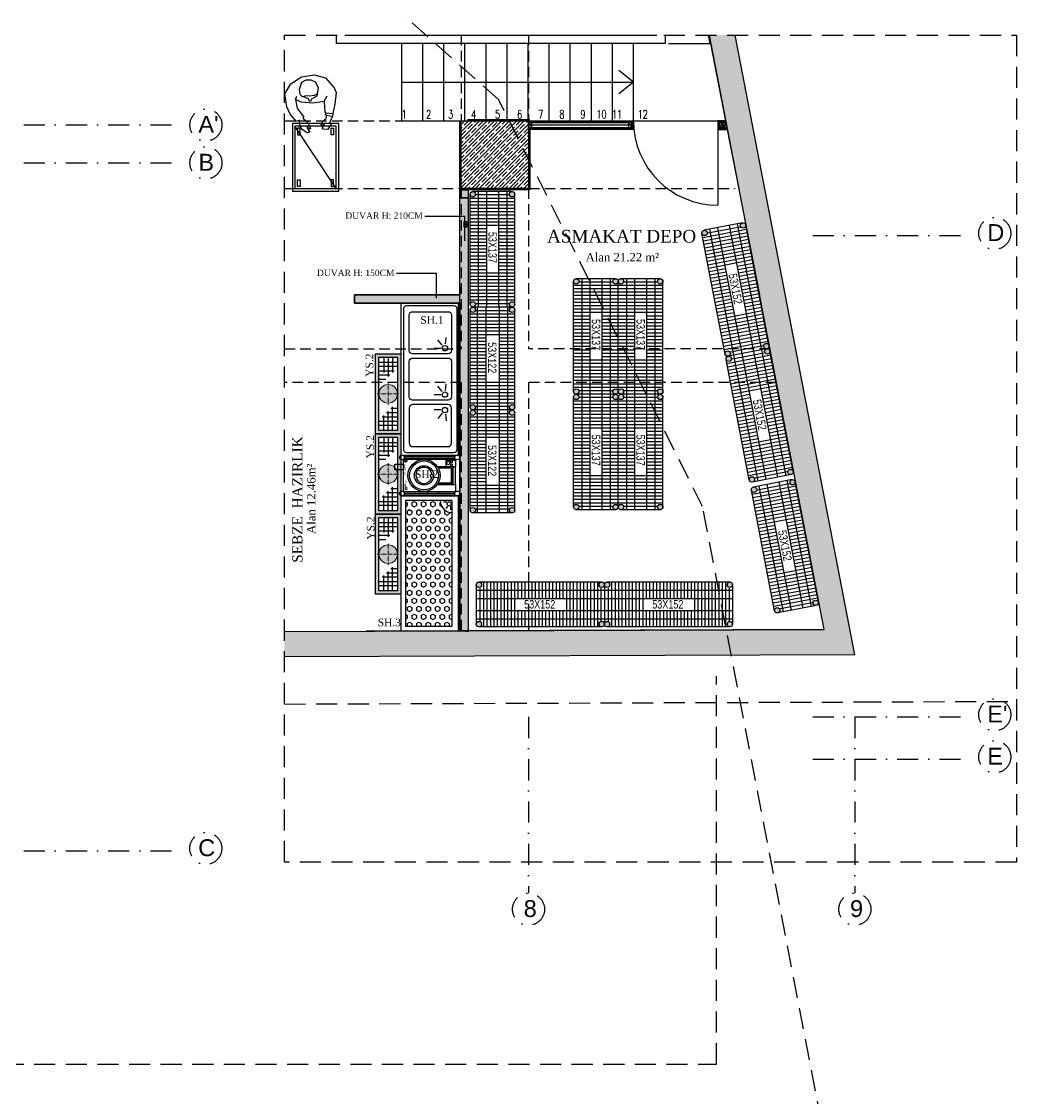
# Model space of a CAD drawing. Header units: millimetres. Extents: x -29311 to -3405, y 28913 to 42880.
# Drawn here: x -23177 to -21997, y 39933 to 41210 of the extents above; entities that cross this region are included whole.
import ezdxf
from ezdxf.enums import TextEntityAlignment as Align

# ---------------------------------------------------------------- set-up
doc = ezdxf.new("R2010")
doc.units = ezdxf.units.MM
for name, pattern in [('( Hidden )', [0.375, 0.25, -0.125]), ('DASHDOT', [1, 0.5, -0.25, 0, -0.25]), ('DASHDOT2', [0.5, 0.25, -0.125, 0, -0.125]), ('DASHDOTX2', [2, 1, -0.5, 0, -0.5]), ('DASHED2', [0.375, 0.25, -0.125]), ('HIDDEN', [0.375, 0.25, -0.125]), ('HIDDEN2', [0.1875, 0.125, -0.0625])]:
    doc.linetypes.add(name, pattern=pattern)
for name, color, linetype in [('A-AKS', 57, 'DASHDOT'), ('A-AKS.', 57, 'DASHDOT2'), ('A-BA', 1, 'Continuous'), ('A-BA-HIDDEN', 136, 'HIDDEN'), ('A-DUVAR-ALCIPAN', 9, 'Continuous'), ('A-DUVAR-ALCIPAN-CELIK', 144, 'Continuous'), ('A-HIDDEN', 8, 'HIDDEN2'), ('A-MERDIVEN', 125, 'Continuous'), ('A-SIVA-ALCIPAN', 247, 'Continuous'), ('A-SIVA-IC', 97, 'Continuous'), ('A-YALITIM-ISI', 251, 'BATTING'), ('A-YAZI', 136, 'Continuous'), ('Duvar-150 cm', 8, 'Continuous'), ('Duvar-200 cm', 7, 'Continuous'), ('Duvar-Soğuk Oda Yüksekliğine', 24, 'Continuous'), ('K_trace_down', 8, 'HIDDEN'), ('Kıtc-002 Çizgi', 7, 'Continuous'), ('Kıtc-016 Su Tes Yazı 001', 5, 'Continuous'), ('Kıtc-019 Su Tes İşaretler', 5, 'Continuous'), ('Kıtc-039 İnsan', 32, 'Continuous'), ('set altı dolap', 92, 'Continuous'), ('vaz_bina2', 161, 'Continuous')]:
    doc.layers.add(name, color=color, linetype=linetype)
for name, color, linetype, lineweight in [('continious2', 253, 'Continuous', 25), ('DVL-C', 7, 'DASHDOTX2', 20), ('s-depo', 140, 'Continuous', 25), ('tarama-betonarme', 252, 'Continuous', 13), ('TES_SU', 150, 'Continuous', 25), ('yerizg-a', 7, 'Continuous', 15), ('yerizg-b', 7, 'Continuous', 9)]:
    doc.layers.add(name, color=color, linetype=linetype, lineweight=lineweight)
doc.styles.add('INA_D07-01_01_00_H_CD_DWG_ARC_01_2003_001_R00$0$1.06.1-Fourth Floor Plan$0$Standard', font='isocp.shx')
doc.styles.get("Standard").update_dxf_attribs({"font": 'arial.ttf'})
doc.styles.add('style1', font='turkce.shx', dxfattribs={"height": 100})
doc.styles.add('text1', font='arial.ttf')
doc.styles.add('YAZ-50', font='times.ttf', dxfattribs={"width": 0.9})
doc.linetypes.add('BATTING', pattern='A,0.00254,-2.54,[134,ltypeshp.shx,S=2.54,R=0,X=-2.54,Y=0],-5.08,[134,ltypeshp.shx,S=2.54,R=180,X=2.54,Y=0],-2.54', length=10.16254)

# ---------------------------------------------------------------- blocks, each defined once
blk = doc.blocks.new('AKS')
at = {"layer": 'A-AKS.', "ltscale": 100}
for p, q in [((5206.6, 1916.2), (5403.8, 1916.2)), ((5206.6, 1871.2), (5403.8, 1871.2)), ((5206.6, 1055.8), (5403.8, 1055.8))]:
    blk.add_line(p, q, dxfattribs=at)
for centre in [(5422.8, 1916.2), (5422.8, 1871.2), (5422.6, 1058.5)]:
    blk.add_circle(centre, 19, dxfattribs=at)
at = {"layer": 'A-AKS.', "ltscale": 100, "char_height": 20, "width": 18.894, "attachment_point": 1, "style": 'text1'}
for s, insert in [("A'", (5413.8, 1927)), ('B', (5413.8, 1882)), ('C', (5413.6, 1069.3))]:
    blk.add_mtext(s, dxfattribs=dict(at, insert=insert))
blk = doc.blocks.new('40 60')
at = {"layer": 'A-DUVAR-ALCIPAN-CELIK'}
for points in [[(82132.2, 6001.7), (82132.2, 6007.7), (82128.2, 6007.7), (82128.2, 6001.7)], [(82132, 6001.8), (82132, 6007.5), (82128.3, 6007.5), (82128.3, 6001.8)]]:
    blk.add_lwpolyline(points, close=True, dxfattribs=at)
blk.add_lwpolyline([(82128.3, 6007.5), (82132, 6001.8)], dxfattribs=at)
blk = doc.blocks.new('A$C5D77726F')
at = {"layer": 'Kıtc-002 Çizgi'}
for p, q in [((5, 40), (3.5, 40)), ((14.3, 27.9), (14.3, 5)), ((15.3, 27.3), (15.3, 8)), ((35.9, 27.3), (35.9, 9)), ((36.9, 27.9), (36.9, 5)), ((46, 40), (47.5, 40)), ((5, 26), (3.5, 26)), ((16.3, 26.7), (16.3, 9)), ((34.9, 26.7), (34.9, 10)), ((36.9, 16.9), (44.5, 16.9)), ((44.5, 16.9), (44.5, 5)), ((46, 26), (47.5, 26)), ((14.3, 8), (36.9, 8)), ((14.3, 5), (36.9, 5)), ((15.3, 9), (35.9, 9)), ((16.3, 10), (34.9, 10))]:
    blk.add_line(p, q, dxfattribs=at)
blk.add_lwpolyline([(32.7, 81), (39.8, 81), (39.8, 70), (32.7, 70)], close=True, dxfattribs=at)
for points in [[(1.5, 69.4), (1.5, 5.6)], [(3.5, 69), (3.5, 6)], [(5, 5), (5, 70), (46, 70), (46, 5), (36.9, 5)], [(47.5, 69), (47.5, 6)], [(49.5, 69.4), (49.5, 5.6)], [(14.3, 5), (5, 5)]]:
    blk.add_lwpolyline(points, dxfattribs=at)
for centre, radius in [((3, 72), 3), ((48, 72), 3), ((25.6, 44.4), 20), ((25.6, 44.4), 18), ((25.6, 44.4), 12), ((25.3, 34.5), 1.9), ((41.1, 14), 2.29), ((3, 3), 3), ((38.8, 10.1), 1.26), ((42.6, 10.1), 1.26), ((48, 3), 3)]:
    blk.add_circle(centre, radius, dxfattribs=at)
blk.add_arc((25.6, 44.4), 10, 279.302, 257.4764, dxfattribs=at)
blk = doc.blocks.new('v-sg')
at = {"layer": 'TES_SU', "linetype": 'Continuous', "const_width": 1.2}
blk.add_lwpolyline([(-5, 0, 1), (5, 0, 1)], format="xyb", close=True, dxfattribs=at)
blk = doc.blocks.new('A$C601B7985')
at = {"layer": 'Kıtc-002 Çizgi', "color": 1}
for p, q in [((43.5, 67.8, 10.3), (42.5, 67.1, 10.3)), ((42.5, 67.1, 10.3), (43.4, 67.7, 10.3)), ((43.4, 67.7, 10.3), (43.5, 67.1, 10.3)), ((44.6, 67.8, 10.3), (43.5, 67.2, 10.3)), ((43.5, 67.2, 10.3), (43.5, 67.8, 10.3)), ((43.5, 67.1, 10.3), (44.7, 67.7, 10.3)), ((44.9, 67.9, 10.3), (44.6, 67.9, 10.3)), ((44.6, 67.9, 10.3), (44.6, 67.8, 10.3)), ((44.6, 67.8, 10.3), (44.7, 67.6, 10.3)), ((44.7, 67.7, 10.3), (44.6, 67.8, 10.3)), ((44.9, 67.9, 10.3), (44.7, 67.6, 10.3))]:
    blk.add_line(p, q, dxfattribs=at)
blk.add_circle((43.6, 67.5, 10.3), 1.58, dxfattribs=at)
at = {"layer": 'Kıtc-019 Su Tes İşaretler', "linetype": 'Continuous', "xscale": 0.2549349402009376, "yscale": 0.2549349402009376, "zscale": 0.2549349402009376}
blk.add_blockref('v-sg', (17.2, 66.9), dxfattribs=at)
at = {"layer": 'set altı dolap'}
blk.add_blockref('A$C5D77726F', (0, 0), dxfattribs=at)
at = {"layer": 'Kıtc-002 Çizgi', "color": 1}
blk.add_text('0,75 KW 380V', height=1.5, dxfattribs=at).set_placement((25.8, 66.9))
at = {"layer": 'Kıtc-016 Su Tes Yazı 001', "lineweight": 5, "char_height": 1, "attachment_point": 1}
for s, insert in [('{\\L\\C5;SOĞUK SU}', (7.1, 69.1)), ('{\\L\\C5;GİDER}', (7.1, 66.9))]:
    blk.add_mtext_dynamic_manual_height_columns(s, width=14.942, gutter_width=50, heights=[0], dxfattribs=dict(at, insert=insert))
blk = doc.blocks.new('53x137 tel')
at = {"lineweight": -2}
h = blk.add_hatch(color=256, dxfattribs=at)
h.paths.add_polyline_path([(-3.2, 46.6, 1), (3.2, 46.6, 1)])
h.paths.add_polyline_path([(-3.2, 0, 1), (3.2, 0, 1)])
h = blk.add_hatch(color=256, dxfattribs=at)
h.paths.add_polyline_path([(133.8, 46.6, 1), (127.4, 46.6, 1)])
h.paths.add_polyline_path([(127.4, 0, 1), (133.8, 0, 1)])
for p, q in [((-3.2, 46.6), (-3.2, 0)), ((130.6, 49.8), (0, 49.8)), ((133.8, 46.6), (133.8, 0)), ((130.6, -3.2), (0, -3.2))]:
    blk.add_line(p, q)
for centre in [(0, 46.6), (130.6, 46.6), (0, 0), (130.6, 0)]:
    blk.add_circle(centre, 3.2)
at = {"layer": 'continious2'}
for p, q in [((-3.2, 40.2), (133.8, 40.2)), ((0.8, 42.7), (0.8, 3.9)), ((4.9, 49.8), (4.9, -3.2)), ((8.9, 49.8), (8.9, -3.2)), ((12.9, 49.8), (12.9, -3.2)), ((16.9, 49.8), (16.9, -3.2)), ((21, 49.8), (21, -3.2)), ((25, 49.8), (25, -3.2)), ((29, 49.8), (29, -3.2)), ((33.1, 49.8), (33.1, -3.2)), ((37.1, 49.8), (37.1, -3.2)), ((41.1, 49.8), (41.1, 30.4)), ((45.2, 49.8), (45.2, 30.4)), ((49.2, 49.8), (49.2, 30.4)), ((53.2, 49.8), (53.2, 30.4)), ((57.2, 49.8), (57.2, 30.4)), ((61.3, 49.8), (61.3, 30.4)), ((65.3, 49.8), (65.3, 30.4)), ((69.3, 49.8), (69.3, 30.4)), ((73.4, 49.8), (73.4, 30.4)), ((77.4, 49.8), (77.4, 30.4)), ((81.4, 49.8), (81.4, 30.4)), ((85.5, 49.8), (85.5, 30.4)), ((89.5, 49.8), (89.5, 30.4)), ((93.5, 49.8), (93.5, -3.2)), ((97.5, 49.8), (97.5, -3.2)), ((101.6, 49.8), (101.6, -3.2)), ((105.6, 49.8), (105.6, -3.2)), ((109.6, 49.8), (109.6, -3.2)), ((113.7, 49.8), (113.7, -3.2)), ((117.7, 49.8), (117.7, -3.2)), ((121.7, 49.8), (121.7, -3.2)), ((125.8, 49.8), (125.8, -3.2)), ((129.8, 42.7), (129.8, 3.9)), ((-3.2, 30.4), (133.8, 30.4)), ((-3.2, 16.2), (133.8, 16.2)), ((41.1, 16.2), (41.1, -3.2)), ((45.2, 16.2), (45.2, -3.2)), ((49.2, 16.2), (49.2, -3.2)), ((53.2, 16.2), (53.2, -3.2)), ((57.2, 16.2), (57.2, -3.2)), ((61.3, 16.2), (61.3, -3.2)), ((65.3, 16.2), (65.3, -3.2)), ((69.3, 16.2), (69.3, -3.2)), ((73.4, 16.2), (73.4, -3.2)), ((77.4, 16.2), (77.4, -3.2)), ((81.4, 16.2), (81.4, -3.2)), ((85.5, 16.2), (85.5, -3.2)), ((89.5, 16.2), (89.5, -3.2)), ((-3.2, 6.4), (133.8, 6.4))]:
    blk.add_line(p, q, dxfattribs=at)
at = {"style": 'style1', "width": 0.8}
blk.add_text('53X137', height=10, dxfattribs=at).set_placement((44.7, 18.4))
blk = doc.blocks.new('53x152 tel')
at = {"lineweight": -2}
h = blk.add_hatch(color=256, dxfattribs=at)
h.paths.add_polyline_path([(3.2, 46.6, 1), (-3.2, 46.6, 1)])
h.paths.add_polyline_path([(-3.2, 0, 1), (3.2, 0, 1)])
h = blk.add_hatch(color=256, dxfattribs=at)
h.paths.add_polyline_path([(142.4, 46.6, 1), (148.8, 46.6, 1)])
h.paths.add_polyline_path([(142.4, 0, 1), (148.8, 0, 1)])
for p, q in [((-3.2, 46.6), (-3.2, 0)), ((145.6, 49.8), (0, 49.8)), ((148.8, 46.6), (148.8, 0)), ((145.6, -3.2), (0, -3.2))]:
    blk.add_line(p, q)
for centre in [(0, 46.6), (145.6, 46.6), (0, 0), (145.6, 0)]:
    blk.add_circle(centre, 3.2)
at = {"layer": 'continious2'}
for p, q in [((-3.2, 40.2), (148.8, 40.2)), ((1.2, 42.7), (1.2, 3.9)), ((5.3, 49.8), (5.3, -3.2)), ((9.4, 49.8), (9.4, -3.2)), ((13.5, 49.8), (13.5, -3.2)), ((17.6, 49.8), (17.6, -3.2)), ((21.7, 49.8), (21.7, -3.2)), ((25.8, 49.8), (25.8, -3.2)), ((29.9, 49.8), (29.9, -3.2)), ((34, 49.8), (34, -3.2)), ((38.1, 49.8), (38.1, -3.2)), ((42.2, 49.8), (42.2, -3.2)), ((46.3, 49.8), (46.3, 30.4)), ((50.4, 49.8), (50.4, 30.4)), ((54.5, 49.8), (54.5, 30.4)), ((58.6, 49.8), (58.6, 30.4)), ((62.7, 49.8), (62.7, 30.4)), ((66.8, 49.8), (66.8, 30.4)), ((70.9, 49.8), (70.9, 30.4)), ((75, 49.8), (75, 30.4)), ((79.1, 49.8), (79.1, 30.4)), ((83.2, 49.8), (83.2, 30.4)), ((87.3, 49.8), (87.3, 30.4)), ((91.4, 49.8), (91.4, 30.4)), ((95.5, 49.8), (95.5, 30.4)), ((99.6, 49.8), (99.6, 30.4)), ((103.7, 49.8), (103.7, -3.2)), ((107.8, 49.8), (107.8, -3.2)), ((111.9, 49.8), (111.9, -3.2)), ((116, 49.8), (116, -3.2)), ((120.1, 49.8), (120.1, -3.2)), ((124.2, 49.8), (124.2, -3.2)), ((128.3, 49.8), (128.3, -3.2)), ((132.4, 49.8), (132.4, -3.2)), ((136.5, 49.8), (136.5, -3.2)), ((140.6, 49.8), (140.6, -3.2)), ((144.7, 42.7), (144.7, 3.9)), ((-3.2, 30.4), (148.8, 30.4)), ((-3.2, 16.2), (148.8, 16.2)), ((46.3, 16.2), (46.3, -3.2)), ((50.4, 16.2), (50.4, -3.2)), ((54.5, 16.2), (54.5, -3.2)), ((58.6, 16.2), (58.6, -3.2)), ((62.7, 16.2), (62.7, -3.2)), ((66.8, 16.2), (66.8, -3.2)), ((70.9, 16.2), (70.9, -3.2)), ((75, 16.2), (75, -3.2)), ((79.1, 16.2), (79.1, -3.2)), ((83.2, 16.2), (83.2, -3.2)), ((87.3, 16.2), (87.3, -3.2)), ((91.4, 16.2), (91.4, -3.2)), ((95.5, 16.2), (95.5, -3.2)), ((99.6, 16.2), (99.6, -3.2)), ((-3.2, 6.4), (148.8, 6.4))]:
    blk.add_line(p, q, dxfattribs=at)
at = {"style": 'style1', "width": 0.8}
blk.add_text('53X152', height=10, dxfattribs=at).set_placement((53.6, 18.5))
blk = doc.blocks.new('53x122 tel')
at = {"lineweight": -2}
h = blk.add_hatch(color=256, dxfattribs=at)
h.paths.add_polyline_path([(-3.2, 46.6, 1), (3.2, 46.6, 1)])
h.paths.add_polyline_path([(3.2, 0, 1), (-3.2, 0, 1)])
h = blk.add_hatch(color=256, dxfattribs=at)
h.paths.add_polyline_path([(112.4, 46.6, 1), (118.8, 46.6, 1)])
h.paths.add_polyline_path([(112.4, 0, 1), (118.8, 0, 1)])
for p, q in [((-3.2, 46.6), (-3.2, 0)), ((115.6, 49.8), (0, 49.8)), ((118.8, 46.6), (118.8, 0)), ((115.6, -3.2), (0, -3.2))]:
    blk.add_line(p, q)
for centre in [(0, 46.6), (115.6, 46.6), (0, 0), (115.6, 0)]:
    blk.add_circle(centre, 3.2)
at = {"layer": 'continious2'}
for p, q in [((-3.2, 41.3), (118.8, 41.3)), ((1.2, 42.7), (1.2, 3.9)), ((5.3, 49.8), (5.3, -3.2)), ((9.3, 49.8), (9.3, -3.2)), ((13.4, 49.8), (13.4, -3.2)), ((17.4, 49.8), (17.4, -3.2)), ((21.5, 49.8), (21.5, -3.2)), ((25.5, 49.8), (25.5, -3.2)), ((29.6, 49.8), (29.6, -3.2)), ((33.6, 49.8), (33.6, 31.3)), ((37.7, 49.8), (37.7, 31.3)), ((41.7, 49.8), (41.7, 31.3)), ((45.8, 49.8), (45.8, 31.3)), ((49.8, 49.8), (49.8, 31.3)), ((53.9, 49.8), (53.9, 31.3)), ((57.9, 49.8), (57.9, 31.3)), ((62, 49.8), (62, 31.3)), ((66, 49.8), (66, 31.3)), ((70.1, 49.8), (70.1, 31.3)), ((74.1, 49.8), (74.1, 31.3)), ((78.2, 49.8), (78.2, 31.3)), ((82.2, 49.8), (82.2, 31.3)), ((86.3, 49.8), (86.3, -3.2)), ((90.3, 49.8), (90.3, -3.2)), ((94.4, 49.8), (94.4, -3.2)), ((98.4, 49.8), (98.4, -3.2)), ((102.5, 49.8), (102.5, -3.2)), ((106.5, 49.8), (106.5, -3.2)), ((110.6, 49.8), (110.6, -3.2)), ((114.6, 42.7), (114.6, 3.9)), ((-3.2, 31.3), (118.8, 31.3)), ((-3.2, 15.3), (118.8, 15.3)), ((33.6, 15.3), (33.6, -3.2)), ((37.7, 15.3), (37.7, -3.2)), ((41.7, 15.3), (41.7, -3.2)), ((45.8, 15.3), (45.8, -3.2)), ((49.8, 15.3), (49.8, -3.2)), ((53.9, 15.3), (53.9, -3.2)), ((57.9, 15.3), (57.9, -3.2)), ((62, 15.3), (62, -3.2)), ((66, 15.3), (66, -3.2)), ((70.1, 15.3), (70.1, -3.2)), ((74.1, 15.3), (74.1, -3.2)), ((78.2, 15.3), (78.2, -3.2)), ((82.2, 15.3), (82.2, -3.2)), ((-3.2, 5.3), (118.8, 5.3))]:
    blk.add_line(p, q, dxfattribs=at)
at = {"style": 'style1', "width": 0.8}
blk.add_text('53X122', height=10, dxfattribs=at).set_placement((38.4, 18))
blk = doc.blocks.new('Y-SIFON')
at = {"layer": 'yerizg-a', "color": 0, "linetype": 'Continuous'}
blk.add_circle((0, 0), 11, dxfattribs=at)
at = {"layer": 'yerizg-b', "color": 0, "linetype": 'DASHED2'}
for points in [[(0, 13), (0, -13)], [(-13, 0), (13, 0)]]:
    blk.add_lwpolyline(points, dxfattribs=at)
blk = doc.blocks.new('YS-95')
at = {"layer": 'TES_SU'}
h = blk.add_hatch(color=256, dxfattribs=at)
h.dxf.hatch_style = 1
h.paths.add_polyline_path([(93083.3, 14166.9), (93083.3, 14136.9), (93178.3, 14136.9), (93178.3, 14166.9)])
h.paths.add_polyline_path([(93087.3, 14162.9), (93174.3, 14162.9), (93174.3, 14140.9), (93087.3, 14140.9)], flags=16)
h.paths.add_polyline_path([(93103.3, 14156.9), (93103.3, 14151.9), (93108.3, 14151.9), (93108.3, 14146.9), (93093.3, 14146.9), (93093.3, 14156.9)], flags=0)
h.paths.add_polyline_path([(93119.8, 14151.9, -1), (93141.8, 14151.9, -1)], flags=16)
h.paths.add_polyline_path([(93158.3, 14156.9), (93168.3, 14156.9), (93168.3, 14146.9), (93158.3, 14146.9)], flags=0)
at = {"layer": 'TES_SU', "color": 0}
for p, q in [((93093.3, 14140.9), (93093.3, 14162.9)), ((93098.3, 14162.9), (93098.3, 14140.9)), ((93148.3, 14162.9), (93148.3, 14154.9)), ((93153.3, 14162.9), (93153.3, 14149.9)), ((93158.3, 14162.9), (93158.3, 14144.9)), ((93163.3, 14140.9), (93163.3, 14162.9)), ((93168.3, 14162.9), (93168.3, 14140.9)), ((93087.3, 14156.9), (93105.3, 14156.9)), ((93087.3, 14151.9), (93110.3, 14151.9)), ((93103.3, 14140.9), (93103.3, 14158.9)), ((93108.3, 14140.9), (93108.3, 14153.9)), ((93113.3, 14140.9), (93113.3, 14148.9)), ((93174.3, 14151.9), (93151.3, 14151.9)), ((93174.3, 14156.9), (93156.3, 14156.9)), ((93087.3, 14146.9), (93115.3, 14146.9)), ((93174.3, 14146.9), (93156.3, 14146.9))]:
    blk.add_line(p, q, dxfattribs=at)
for points in [[(93083.3, 14166.9), (93178.3, 14166.9), (93178.3, 14136.9), (93083.3, 14136.9)], [(93087.3, 14162.9), (93174.3, 14162.9), (93174.3, 14140.9), (93087.3, 14140.9)]]:
    blk.add_lwpolyline(points, close=True, dxfattribs=at)
at = {"layer": 'TES_SU', "color": 0, "linetype": 'Continuous'}
blk.add_blockref('Y-SIFON', (93130.8, 14151.9), dxfattribs=at)
blk = doc.blocks.new('A$C580B273A')
at = {"layer": 'Kıtc-039 İnsan', "linetype": 'ByBlock'}
blk.add_line((3, 3), (77, 52), dxfattribs=at)
at = {"layer": 'Kıtc-039 İnsan', "linetype": 'ByBlock', "elevation": 0}
blk.add_lwpolyline([(106.3, 16.9), (104.1, 30.7), (105.4, 44.1), (108.5, 51.1), (98.2, 49.4), (87.7, 41.2), (86.3, 42.4), (81.5, 37), (74, 33.3), (73.4, 34.8), (77, 37.7), (74.2, 37), (69.7, 34.3), (69.1, 37.5), (72.9, 43.4), (77.4, 46.2), (84.1, 46.7), (82.4, 49.9), (91.1, 57.5), (99.9, 61.7), (115.3, 63.9), (127.3, 56.7), (135.5, 44), (137.8, 29.1), (134.3, 15.8), (122.5, 5.4), (116.7, 3.1), (102.8, 4.5), (92, 6.9), (88.5, 7.4), (82.3, 10.6), (78.7, 9.5), (73.1, 12.9), (73.3, 18.6), (74.8, 19.7), (78.2, 16.9), (80.6, 17.4), (77.8, 19.7), (78.4, 21), (82.9, 18.9), (86, 14.7), (89.8, 14.2), (89.9, 15.6), (93.1, 15.3), (93.2, 16)], close=True, dxfattribs=at)
at = {"layer": 'Kıtc-039 İnsan', "linetype": 'ByBlock'}
for points in [[(0, 0), (80, 0), (80, 55), (0, 55)], [(3, 3), (77, 3), (77, 52), (3, 52)], [(5.5, 48.9), (13.2, 48.9), (13.2, 45.9), (5.5, 45.9)], [(74.5, 48.9), (66.8, 48.9), (66.8, 45.9), (74.5, 45.9)], [(5.5, 6.1), (13.2, 6.1), (13.2, 9.1), (5.5, 9.1)], [(74.5, 6.1), (66.8, 6.1), (66.8, 9.1), (74.5, 9.1)]]:
    blk.add_lwpolyline(points, close=True, dxfattribs=at)
at = {"layer": 'Kıtc-039 İnsan', "linetype": 'ByBlock', "elevation": 0}
for points in [[(114.8, 25.8), (113.1, 29), (112.3, 34.3), (112.8, 38.6), (111.6, 43), (114.6, 45.8), (120.8, 46.6), (129, 43.6), (131.7, 38.6), (131.8, 32.9), (129.5, 28), (122.9, 24.4), (112.3, 25.8), (109.3, 31.9), (106.3, 33.3), (106.5, 34.5), (109.4, 35.7), (111.5, 41.8)], [(108.5, 51.1), (112.5, 49.8)], [(89.8, 14.2), (88.3, 7.1)], [(92.9, 15.5), (92, 7.1)], [(106.5, 17.2), (112.9, 13.6)]]:
    blk.add_lwpolyline(points, dxfattribs=at)
blk = doc.blocks.new('SebzeST.160-70')
h = blk.add_hatch()
h.set_pattern_fill('HEX', color=251, style=0)
h.set_pattern_definition([(0, (-11940.3066, -10511.318), (0, 5.49926), [3.175, -6.35]), (120, (-11940.3066, -10511.318), (-4.7624989, -2.74963), [3.175, -6.35]), (60, (-11937.1316, -10511.318), (-4.7624989, 2.74963), [3.175, -6.35])])
h.paths.add_polyline_path([(-154.5, -64.5), (-5.5, -64.5), (-5.5, -9), (-140.3, -9, -0.414214), (-154.5, -23.2)])
at = {"color": 251}
for p, q in [((-147.4, -10.9), (-143.6, -10.9)), ((-152.5, -15.6), (-152.5, -19.4)), ((-148, -14.6), (-145.2, -16.8))]:
    blk.add_line(p, q, dxfattribs=at)
for points in [[(0, 0), (-160, 0), (-160, -70), (0, -70)], [(0, 0), (-160, 0), (-160, -2), (0, -2)], [(-5.5, -9), (-154.5, -9), (-154.5, -64.5), (-5.5, -64.5)]]:
    blk.add_lwpolyline(points, close=True)
blk.add_circle((-150.7, -12.7), 2.4, dxfattribs=at)
blk.add_arc((-154.5, -9), 14.2, 270, 0, dxfattribs=at)
blk = doc.blocks.new('Evye3.180-70')
at = {"color": 251}
for p, q in [((-131.7, -17.2), (-139.5, -16.1)), ((-130.4, -21), (-136.5, -26.1)), ((-126.5, -22.7), (-126.5, -30.6)), ((-76.7, -17.2), (-84.5, -16.1)), ((-75.4, -21), (-81.5, -26.1)), ((-71.5, -22.7), (-71.5, -30.6)), ((-53.5, -22.7), (-53.5, -30.6)), ((-49.6, -21), (-43.5, -26.1)), ((-48.3, -17.2), (-40.5, -16.1))]:
    blk.add_line(p, q, dxfattribs=at)
for points in [[(-180, -70), (0, -70), (0, 0), (-180, 0)], [(-180, -2), (0, -2), (0, 0), (-180, 0)]]:
    blk.add_lwpolyline(points, close=True)
blk.add_lwpolyline([(-173, -67), (-7, -67, 0.414214), (-3, -63), (-3, -7, 0.414214), (-7, -3), (-173, -3, 0.414214), (-177, -7), (-177, -63, 0.414214)], format="xyb", close=True)
for points in [[(-124, -60), (-166, -60, -0.414214), (-170, -56), (-170, -14, -0.414214), (-166, -10), (-124, -10, -0.414214), (-120, -14), (-120, -56, -0.414214)], [(-69, -60), (-111, -60, -0.414214), (-115, -56), (-115, -14, -0.414214), (-111, -10), (-69, -10, -0.414214), (-65, -14), (-65, -56, -0.414214)], [(-56, -60), (-14, -60, 0.414214), (-10, -56), (-10, -14, 0.414214), (-14, -10), (-56, -10, 0.414214), (-60, -14), (-60, -56, 0.414214)]]:
    blk.add_lwpolyline(points, format="xyb", close=True, dxfattribs=at)
for centre in [(-126.7, -17.7), (-71.7, -17.7), (-53.3, -17.7)]:
    blk.add_circle(centre, 3.19, dxfattribs=at)
blk = doc.blocks.new('MUTFAK K')
at = {"layer": 'Duvar-150 cm'}
h = blk.add_hatch(color=256, dxfattribs=at)
h.dxf.hatch_style = 1
h.paths.add_polyline_path([(-13331.33, 40885.93), (-13456.33, 40885.93), (-13456.33, 40875.93), (-13331.33, 40875.93)])
at = {"layer": 'Duvar-200 cm'}
h = blk.add_hatch(color=256, dxfattribs=at)
h.dxf.hatch_style = 1
h.paths.add_polyline_path([(-13321.33, 41010.58), (-13331.33, 41010.58), (-13331.33, 41000.93), (-13321.33, 41000.93)])
h.paths.add_polyline_path([(-13321.33, 41000.93), (-13331.33, 41000.93), (-13331.33, 40487.45), (-13321.33, 40486.45)])
at = {"layer": 'tarama-betonarme'}
h = blk.add_hatch(dxfattribs=at)
h.set_pattern_fill('ANSI35', color=256, scale=25, style=0)
h.set_pattern_definition([(45, (-64940.6515, 55821.3245), (-4.4194174, 4.4194174), []), (45, (-64936.232, 55821.3245), (-4.4194174, 4.4194174), [7.8125, -1.5625, 0, -1.5625])])
h.paths.add_polyline_path([(-13004.71, 41193.82), (-13539.34, 41193.82), (-13539.34, 40456.67), (-12862.78, 40459.08)])
h.paths.add_polyline_path([(-13035.27, 41193.82), (-13539.34, 41193.82), (-13539.34, 40486.67), (-12899.11, 40488.95)])
for p, q in [((-13450.47, 40875.93), (-13443.47, 40875.93)), ((-13329.83, 40875.93), (-13329.33, 40875.93)), ((-12899.11, 40488.95), (-13442.47, 40486.99))]:
    blk.add_line(p, q)
at = {"layer": 'A-AKS.', "ltscale": 100}
for p, q in [((-12912.78, 40956.2), (-12715.59, 40956.2)), ((-13249.83, 40385.38), (-13249.83, 40176.44)), ((-12912.78, 40385.38), (-12715.59, 40385.38)), ((-12862.78, 40385.38), (-12862.78, 40176.44)), ((-12912.78, 40335.38), (-12715.59, 40335.38))]:
    blk.add_line(p, q, dxfattribs=at)
for centre in [(-12696.78, 40958.87), (-12696.78, 40388.05), (-12696.78, 40338.05), (-13249.83, 40157.44), (-12862.78, 40157.44)]:
    blk.add_circle(centre, 19, dxfattribs=at)
at = {"layer": 'A-BA'}
for p, q in [((-12899.11, 40488.95), (-13035.27, 41193.82)), ((-12862.78, 40459.08), (-13004.71, 41193.82)), ((-12862.78, 40459.08), (-13539.34, 40456.67))]:
    blk.add_line(p, q, dxfattribs=at)
blk.add_lwpolyline([(-13329.83, 41092.08), (-13249.83, 41092.08), (-13249.83, 41012.08), (-13329.83, 41012.08)], close=True, dxfattribs=at)
blk.add_lwpolyline([(-13539.34, 40486.67), (-12899.11, 40488.95)], dxfattribs=at)
at = {"layer": 'A-BA-HIDDEN', "ltscale": 50}
for points in [[(-13329.83, 41193.82), (-13329.83, 41092.08)], [(-13249.83, 41193.82), (-13249.83, 41092.08)], [(-13539.34, 41092.08), (-13329.33, 41092.08)], [(-13249.83, 41092.08), (-13020.21, 41092.08)], [(-13539.34, 41012.08), (-13329.33, 41012.08)], [(-13329.83, 41012.08), (-13329.83, 40821.94)], [(-13249.83, 41012.08), (-13249.83, 40821.94)], [(-13249.33, 41012.08), (-13004.76, 41012.08)], [(-13539.34, 40821.94), (-13329.83, 40821.94)], [(-12963.43, 40821.94), (-13249.83, 40821.94)], [(-13329.83, 40781.94), (-13539.34, 40781.94)], [(-13329.83, 40781.94), (-13329.83, 40487.41)], [(-13249.83, 40781.94), (-13249.83, 40487.41)], [(-12955.71, 40781.94), (-13249.83, 40781.94)]]:
    blk.add_lwpolyline(points, dxfattribs=at)
at = {"layer": 'A-DUVAR-ALCIPAN'}
for points in [[(-13125.3, 41092.25), (-13125.3, 41082.08), (-13249.83, 41082.08)], [(-13025.3, 41092.25), (-13025.3, 41082.08), (-13013.68, 41082.08)], [(-13025.3, 41092.08), (-13025.3, 40992.08)], [(-13015.61, 41092.08), (-13025.3, 41092.08), (-13025.3, 41082.08), (-13013.68, 41082.08)], [(-13015.47, 41091.33), (-13024.55, 41091.33), (-13024.55, 41082.83), (-13013.83, 41082.83)], [(-13015.23, 41090.08), (-13023.3, 41090.08), (-13023.3, 41084.08), (-13014.07, 41084.08)], [(-13020.21, 41092.08), (-13016.05, 41092.08)], [(-13020.21, 41082.08), (-13014.1, 41082.08)]]:
    blk.add_lwpolyline(points, dxfattribs=at)
for points in [[(-13125.3, 41082.08), (-13249.83, 41082.08), (-13249.83, 41092.08), (-13125.3, 41092.08)], [(-13126.05, 41082.83), (-13249.83, 41082.83), (-13249.83, 41091.33), (-13126.05, 41091.33)], [(-13127.3, 41084.08), (-13249.83, 41084.08), (-13249.83, 41090.08), (-13127.3, 41090.08)]]:
    blk.add_lwpolyline(points, close=True, dxfattribs=at)
blk.add_arc((-13025.3, 41092.08), 100, 180, 270, dxfattribs=at)
at = {"layer": 'A-HIDDEN', "linetype": '( Hidden )', "ltscale": 100}
blk.add_lwpolyline([(-12671.07, 40213.36), (-13539.34, 40213.36), (-13539.34, 41193.82), (-12671.07, 41193.82)], close=True, dxfattribs=at)
at = {"layer": 'A-MERDIVEN'}
for points in [[(-13400.3, 41092.25), (-13400.3, 41183.82)], [(-13375.3, 41092.25), (-13375.3, 41183.82)], [(-13350.3, 41092.25), (-13350.3, 41183.82)], [(-13325.3, 41092.08), (-13325.3, 41183.82)], [(-13300.3, 41092.08), (-13300.3, 41183.82)], [(-13275.3, 41092.25), (-13275.3, 41183.82)], [(-13250.3, 41092.08), (-13250.3, 41183.82)], [(-13225.3, 41092.25), (-13225.3, 41183.82)], [(-13200.3, 41092.25), (-13200.3, 41183.82)], [(-13175.3, 41092.25), (-13175.3, 41183.82)], [(-13150.3, 41092.25), (-13150.3, 41183.82)], [(-13125.3, 41092.25), (-13125.3, 41183.82)], [(-13083.85, 41183.82), (-13033.96, 41183.82), (-13016.05, 41092.08)], [(-13125.3, 41138.03), (-13142.72, 41151.97)], [(-13400.3, 41138.03), (-13125.3, 41138.03)], [(-13125.3, 41138.03), (-13142.72, 41124.1)], [(-13400.3, 41092.08), (-13015.84, 41092.08)], [(-13020.21, 41092.08), (-13015.84, 41092.08)], [(-13014.1, 41082.08), (-12975.79, 40885.93)]]:
    blk.add_lwpolyline(points, dxfattribs=at)
at = {"layer": 'A-SIVA-ALCIPAN'}
blk.add_line((-13442.47, 40486.99), (-13442.47, 40487.02), dxfattribs=at)
at = {"layer": 'A-SIVA-IC'}
for points in [[(-13036.79, 41193.82), (-13034.86, 41183.82)], [(-13248.33, 41010.58), (-13329.33, 41010.58), (-13331.33, 41010.58), (-13331.33, 41092.08)], [(-13322.08, 41093.58), (-13248.33, 41093.58)], [(-13248.33, 41082.08), (-13248.33, 41010.58), (-13271.35, 41010.58)]]:
    blk.add_lwpolyline(points, dxfattribs=at)
at = {"layer": 'A-YALITIM-ISI', "ltscale": 0.25}
for points in [[(-13131.3, 41087.08), (-13245.83, 41087.08)], [(-13019.3, 41087.08), (-13014.65, 41087.08)]]:
    blk.add_lwpolyline(points, dxfattribs=at)
at = {"layer": 'A-YAZI'}
for points in [[(-13325.52, 40950.05), (-13325.52, 40978.95), (-13372.98, 40978.95)], [(-13359.1, 40882.13), (-13359.1, 40911.02), (-13406.57, 40911.02)]]:
    blk.add_lwpolyline(points, dxfattribs=at)
at = {"layer": 'Duvar-150 cm'}
blk.add_line((-13456.33, 40875.93), (-13456.33, 40885.93), dxfattribs=at)
for points in [[(-13456.33, 40885.93), (-13331.33, 40885.93)], [(-13331.33, 40875.93), (-13456.33, 40875.93)]]:
    blk.add_lwpolyline(points, dxfattribs=at)
blk.add_lwpolyline([(-13331.33, 40885.93), (-13456.33, 40885.93), (-13456.33, 40875.93), (-13331.33, 40875.93)], close=True, dxfattribs=at)
at = {"layer": 'Duvar-200 cm'}
blk.add_line((-13331.33, 40875.93), (-13331.33, 40487.39), dxfattribs=at)
blk.add_lwpolyline([(-13331.33, 41000.93), (-13321.33, 41000.93), (-13321.33, 40486.45), (-13331.33, 40487.45)], close=True, dxfattribs=at)
at = {"layer": 'Duvar-Soğuk Oda Yüksekliğine'}
for p, q in [((-13331.33, 41010.58), (-13331.33, 41000.93)), ((-13331.33, 40895.93), (-13331.33, 40885.93)), ((-13331.33, 40885.93), (-13331.33, 40895.93))]:
    blk.add_line(p, q, dxfattribs=at)
blk.add_lwpolyline([(-13331.33, 41010.58), (-13321.33, 41010.58), (-13321.33, 41000.93), (-13331.33, 41000.93)], close=True, dxfattribs=at)
at = {"layer": 's-depo', "linetype": 'Continuous'}
for points in [[(-13477.83, 41183.82), (-13477.83, 41193.82)], [(-13087.83, 41193.82), (-13087.83, 41183.82), (-13477.83, 41183.82)], [(-13467.83, 41193.82), (-13097.83, 41193.82)]]:
    blk.add_lwpolyline(points, dxfattribs=at)
at = {"layer": 'tarama-betonarme'}
for p, q in [((-13329.83, 41087.85), (-13325.61, 41092.08)), ((-13329.83, 41079.01), (-13316.77, 41092.08)), ((-13329.83, 41070.17), (-13307.93, 41092.08)), ((-13329.83, 41061.34), (-13299.09, 41092.08)), ((-13329.83, 41052.5), (-13290.25, 41092.08)), ((-13329.83, 41043.66), (-13281.41, 41092.08)), ((-13329.83, 41034.82), (-13272.57, 41092.08)), ((-13329.83, 41025.98), (-13263.73, 41092.08)), ((-13329.83, 41017.14), (-13254.9, 41092.08)), ((-13326.28, 41086.99), (-13321.19, 41092.08)), ((-13326.06, 41012.08), (-13249.83, 41088.3)), ((-13321.86, 41082.57), (-13316.33, 41088.09)), ((-13315.23, 41089.2), (-13315.23, 41089.2)), ((-13314.12, 41090.3), (-13312.35, 41092.08)), ((-13309.7, 41085.88), (-13304.18, 41091.41)), ((-13298.65, 41088.09), (-13298.65, 41088.09)), ((-13297.55, 41089.2), (-13294.67, 41092.08)), ((-13293.13, 41084.78), (-13287.61, 41090.3)), ((-13286.5, 41091.41), (-13286.5, 41091.41)), ((-13280.98, 41088.09), (-13276.99, 41092.08)), ((-13276.56, 41083.67), (-13271.03, 41089.2)), ((-13269.93, 41090.3), (-13269.93, 41090.3)), ((-13268.82, 41091.41), (-13268.15, 41092.08)), ((-13264.4, 41086.99), (-13259.31, 41092.08)), ((-13259.98, 41082.57), (-13254.46, 41088.09)), ((-13253.36, 41089.2), (-13253.36, 41089.2)), ((-13252.25, 41090.3), (-13250.48, 41092.08)), ((-13329.83, 41083.43), (-13328.49, 41084.78)), ((-13329.59, 41074.83), (-13324.07, 41080.36)), ((-13327.38, 41085.88), (-13327.38, 41085.88)), ((-13325.17, 41070.41), (-13319.65, 41075.94)), ((-13322.96, 41081.46), (-13322.96, 41081.46)), ((-13318.54, 41077.04), (-13318.54, 41077.04)), ((-13317.44, 41078.15), (-13311.91, 41083.67)), ((-13317.22, 41012.08), (-13249.83, 41079.46)), ((-13313.02, 41073.73), (-13307.49, 41079.25)), ((-13310.81, 41084.78), (-13310.81, 41084.78)), ((-13306.39, 41080.36), (-13306.39, 41080.36)), ((-13305.28, 41081.46), (-13299.76, 41086.99)), ((-13301.97, 41075.94), (-13301.97, 41075.94)), ((-13300.86, 41077.04), (-13295.34, 41082.57)), ((-13296.44, 41072.62), (-13290.92, 41078.15)), ((-13294.24, 41083.67), (-13294.24, 41083.67)), ((-13289.82, 41079.25), (-13289.82, 41079.25)), ((-13288.71, 41080.36), (-13283.19, 41085.88)), ((-13284.29, 41075.94), (-13278.77, 41081.46)), ((-13282.08, 41086.99), (-13282.08, 41086.99)), ((-13279.87, 41071.52), (-13274.35, 41077.04)), ((-13277.66, 41082.57), (-13277.66, 41082.57)), ((-13273.24, 41078.15), (-13273.24, 41078.15)), ((-13272.14, 41079.25), (-13266.61, 41084.78)), ((-13267.72, 41074.83), (-13262.19, 41080.36)), ((-13265.51, 41085.88), (-13265.51, 41085.88)), ((-13263.3, 41070.41), (-13257.77, 41075.94)), ((-13261.09, 41081.46), (-13261.09, 41081.46)), ((-13256.67, 41077.04), (-13256.67, 41077.04)), ((-13255.57, 41078.15), (-13250.04, 41083.67)), ((-13251.15, 41073.73), (-13249.83, 41075.04)), ((-13329.83, 41065.76), (-13327.38, 41068.2)), ((-13328.49, 41058.26), (-13322.96, 41063.79)), ((-13326.28, 41069.31), (-13326.28, 41069.31)), ((-13321.86, 41064.89), (-13321.86, 41064.89)), ((-13320.75, 41065.99), (-13315.23, 41071.52)), ((-13316.33, 41061.58), (-13310.81, 41067.1)), ((-13314.12, 41072.62), (-13314.12, 41072.62)), ((-13311.91, 41057.16), (-13306.39, 41062.68)), ((-13309.7, 41068.2), (-13309.7, 41068.2)), ((-13308.6, 41069.31), (-13303.07, 41074.83)), ((-13308.38, 41012.08), (-13249.83, 41070.63)), ((-13305.28, 41063.79), (-13305.28, 41063.79)), ((-13304.18, 41064.89), (-13298.65, 41070.41)), ((-13299.76, 41060.47), (-13294.24, 41065.99)), ((-13297.55, 41071.52), (-13297.55, 41071.52)), ((-13293.13, 41067.1), (-13293.13, 41067.1)), ((-13292.03, 41068.2), (-13286.5, 41073.73)), ((-13288.71, 41062.68), (-13288.71, 41062.68)), ((-13287.61, 41063.79), (-13282.08, 41069.31)), ((-13285.4, 41074.83), (-13285.4, 41074.83)), ((-13283.19, 41059.37), (-13277.66, 41064.89)), ((-13280.98, 41070.41), (-13280.98, 41070.41)), ((-13276.56, 41065.99), (-13276.56, 41065.99)), ((-13275.45, 41067.1), (-13269.93, 41072.62)), ((-13271.03, 41062.68), (-13265.51, 41068.2)), ((-13268.82, 41073.73), (-13268.82, 41073.73)), ((-13266.61, 41058.26), (-13261.09, 41063.79)), ((-13264.4, 41069.31), (-13264.4, 41069.31)), ((-13259.98, 41064.89), (-13259.98, 41064.89)), ((-13258.88, 41065.99), (-13253.36, 41071.52)), ((-13254.46, 41061.58), (-13249.83, 41066.21)), ((-13252.25, 41072.62), (-13252.25, 41072.62)), ((-13329.83, 41048.08), (-13326.28, 41051.63)), ((-13329.59, 41057.16), (-13329.59, 41057.16)), ((-13325.17, 41052.74), (-13325.17, 41052.74)), ((-13324.07, 41053.84), (-13318.54, 41059.37)), ((-13319.65, 41049.42), (-13314.12, 41054.95)), ((-13317.44, 41060.47), (-13317.44, 41060.47)), ((-13315.23, 41045), (-13309.7, 41050.53)), ((-13313.02, 41056.05), (-13313.02, 41056.05)), ((-13308.6, 41051.63), (-13308.6, 41051.63)), ((-13307.49, 41052.74), (-13301.97, 41058.26)), ((-13303.07, 41048.32), (-13297.55, 41053.84)), ((-13300.86, 41059.37), (-13300.86, 41059.37)), ((-13299.54, 41012.08), (-13249.83, 41061.79)), ((-13296.44, 41054.95), (-13296.44, 41054.95)), ((-13295.34, 41056.05), (-13289.82, 41061.58)), ((-13292.03, 41050.53), (-13292.03, 41050.53)), ((-13290.92, 41051.63), (-13285.4, 41057.16)), ((-13290.7, 41012.08), (-13249.83, 41052.95)), ((-13286.5, 41047.21), (-13280.98, 41052.74)), ((-13284.29, 41058.26), (-13284.29, 41058.26)), ((-13279.87, 41053.84), (-13279.87, 41053.84)), ((-13278.77, 41054.95), (-13273.24, 41060.47)), ((-13274.35, 41050.53), (-13268.82, 41056.05)), ((-13272.14, 41061.58), (-13272.14, 41061.58)), ((-13269.93, 41046.11), (-13264.4, 41051.63)), ((-13267.72, 41057.16), (-13267.72, 41057.16)), ((-13263.3, 41052.74), (-13263.3, 41052.74)), ((-13262.19, 41053.84), (-13256.67, 41059.37)), ((-13257.77, 41049.42), (-13252.25, 41054.95)), ((-13255.57, 41060.47), (-13255.57, 41060.47)), ((-13251.15, 41056.05), (-13251.15, 41056.05)), ((-13250.04, 41057.16), (-13249.83, 41057.37)), ((-13329.83, 41039.24), (-13329.59, 41039.48)), ((-13328.49, 41040.58), (-13328.49, 41040.58)), ((-13327.38, 41041.69), (-13321.86, 41047.21)), ((-13322.96, 41037.27), (-13317.44, 41042.79)), ((-13320.75, 41048.32), (-13320.75, 41048.32)), ((-13318.54, 41032.85), (-13313.02, 41038.37)), ((-13316.33, 41043.9), (-13316.33, 41043.9)), ((-13311.91, 41039.48), (-13311.91, 41039.48)), ((-13310.81, 41040.58), (-13305.28, 41046.11)), ((-13306.39, 41036.16), (-13300.86, 41041.69)), ((-13304.18, 41047.21), (-13304.18, 41047.21)), ((-13301.97, 41031.74), (-13296.44, 41037.27)), ((-13299.76, 41042.79), (-13299.76, 41042.79)), ((-13298.65, 41043.9), (-13293.13, 41049.42)), ((-13295.34, 41038.37), (-13295.34, 41038.37)), ((-13294.24, 41039.48), (-13288.71, 41045)), ((-13289.82, 41035.06), (-13284.29, 41040.58)), ((-13287.61, 41046.11), (-13287.61, 41046.11)), ((-13283.19, 41041.69), (-13283.19, 41041.69)), ((-13282.08, 41042.79), (-13276.56, 41048.32)), ((-13281.86, 41012.08), (-13249.83, 41044.11)), ((-13278.77, 41037.27), (-13278.77, 41037.27)), ((-13277.66, 41038.37), (-13272.14, 41043.9)), ((-13275.45, 41049.42), (-13275.45, 41049.42)), ((-13273.24, 41033.95), (-13267.72, 41039.48)), ((-13271.03, 41045), (-13271.03, 41045)), ((-13266.61, 41040.58), (-13266.61, 41040.58)), ((-13265.51, 41041.69), (-13259.98, 41047.21)), ((-13261.09, 41037.27), (-13255.57, 41042.79)), ((-13258.88, 41048.32), (-13258.88, 41048.32)), ((-13256.67, 41032.85), (-13251.15, 41038.37)), ((-13254.46, 41043.9), (-13254.46, 41043.9)), ((-13253.36, 41045), (-13249.83, 41048.53)), ((-13250.04, 41039.48), (-13250.04, 41039.48)), ((-13329.83, 41030.4), (-13325.17, 41035.06)), ((-13327.38, 41024.01), (-13327.38, 41024.01)), ((-13326.28, 41025.12), (-13320.75, 41030.64)), ((-13324.07, 41036.16), (-13324.07, 41036.16)), ((-13321.86, 41020.7), (-13316.33, 41026.22)), ((-13319.65, 41031.74), (-13319.65, 41031.74)), ((-13315.23, 41027.32), (-13315.23, 41027.32)), ((-13314.12, 41028.43), (-13308.6, 41033.95)), ((-13309.7, 41024.01), (-13304.18, 41029.53)), ((-13307.49, 41035.06), (-13307.49, 41035.06)), ((-13305.28, 41019.59), (-13299.76, 41025.12)), ((-13303.07, 41030.64), (-13303.07, 41030.64)), ((-13298.65, 41026.22), (-13298.65, 41026.22)), ((-13297.55, 41027.32), (-13292.03, 41032.85)), ((-13293.13, 41022.91), (-13287.61, 41028.43)), ((-13290.92, 41033.95), (-13290.92, 41033.95)), ((-13288.71, 41018.49), (-13283.19, 41024.01)), ((-13286.5, 41029.53), (-13286.5, 41029.53)), ((-13285.4, 41030.64), (-13279.87, 41036.16)), ((-13282.08, 41025.12), (-13282.08, 41025.12)), ((-13280.98, 41026.22), (-13275.45, 41031.74)), ((-13276.56, 41021.8), (-13271.03, 41027.32)), ((-13274.35, 41032.85), (-13274.35, 41032.85)), ((-13273.02, 41012.08), (-13249.83, 41035.27)), ((-13269.93, 41028.43), (-13269.93, 41028.43)), ((-13268.82, 41029.53), (-13263.3, 41035.06)), ((-13265.51, 41024.01), (-13265.51, 41024.01)), ((-13264.4, 41025.12), (-13258.88, 41030.64)), ((-13264.18, 41012.08), (-13249.83, 41026.43)), ((-13262.19, 41036.16), (-13262.19, 41036.16)), ((-13259.98, 41020.7), (-13254.46, 41026.22)), ((-13257.77, 41031.74), (-13257.77, 41031.74)), ((-13253.36, 41027.32), (-13253.36, 41027.32)), ((-13252.25, 41028.43), (-13249.83, 41030.85)), ((-13329.83, 41021.56), (-13328.49, 41022.91)), ((-13329.59, 41012.96), (-13324.07, 41018.49)), ((-13322.96, 41019.59), (-13322.96, 41019.59)), ((-13321.64, 41012.08), (-13319.65, 41014.07)), ((-13318.54, 41015.17), (-13318.54, 41015.17)), ((-13317.44, 41016.28), (-13311.91, 41021.8)), ((-13312.8, 41012.08), (-13307.49, 41017.38)), ((-13310.81, 41022.91), (-13310.81, 41022.91)), ((-13306.39, 41018.49), (-13306.39, 41018.49)), ((-13303.96, 41012.08), (-13303.07, 41012.96)), ((-13301.97, 41014.07), (-13301.97, 41014.07)), ((-13300.86, 41015.17), (-13295.34, 41020.7)), ((-13295.12, 41012.08), (-13290.92, 41016.28)), ((-13294.24, 41021.8), (-13294.24, 41021.8)), ((-13289.82, 41017.38), (-13289.82, 41017.38)), ((-13285.4, 41012.96), (-13285.4, 41012.96)), ((-13284.29, 41014.07), (-13278.77, 41019.59)), ((-13277.66, 41020.7), (-13277.66, 41020.7)), ((-13277.44, 41012.08), (-13274.35, 41015.17)), ((-13273.24, 41016.28), (-13273.24, 41016.28)), ((-13272.14, 41017.38), (-13266.61, 41022.91)), ((-13267.72, 41012.96), (-13262.19, 41018.49)), ((-13261.09, 41019.59), (-13261.09, 41019.59)), ((-13259.77, 41012.08), (-13257.77, 41014.07)), ((-13256.67, 41015.17), (-13256.67, 41015.17)), ((-13255.57, 41016.28), (-13250.04, 41021.8)), ((-13255.35, 41012.08), (-13249.83, 41017.59)), ((-13250.93, 41012.08), (-13249.83, 41013.17))]:
    blk.add_line(p, q, dxfattribs=at)
at = {"layer": 'vaz_bina2', "linetype": '( Hidden )', "ltscale": 100}
blk.add_lwpolyline([(-13539.34, 40400.77), (-12856.26, 40403.2), (-12671.07, 40403.86)], dxfattribs=at)
at = {"lineweight": -2}
for name, p, rotation in [('53x137 tel', (-13315.93, 41005.2), 270), ('53x152 tel', (-13041.06, 40959.28), 280.8933532219619), ('53x137 tel', (-13193.22, 40901.86), 270), ('53x137 tel', (-13140.22, 40901.86), 270), ('53x122 tel', (-13315.93, 40868.2), 270), ('53x152 tel', (-13012.34, 40810.02), 280.8933532219619), ('53x137 tel', (-13193.22, 40764.86), 270), ('53x137 tel', (-13140.22, 40764.86), 270), ('53x122 tel', (-13315.93, 40746.2), 270), ('53x152 tel', (-12982.38, 40654.89), 280.8933532219619)]:
    blk.add_blockref(name, p, dxfattribs=dict(at, rotation=rotation))
for p in [(-13308.67, 40495.49), (-13156.67, 40495.49)]:
    blk.add_blockref('53x152 tel', p, dxfattribs=at)
at = {"layer": 'A-DUVAR-ALCIPAN-CELIK'}
for p in [(-95377.99, 35082.42), (-95259.46, 35082.42), (-95454.72, 34964.94)]:
    blk.add_blockref('40 60', p, dxfattribs=at)
at = {"layer": 'A-DUVAR-ALCIPAN-CELIK', "xscale": -1}
for p in [(69108.86, 35082.42), (69112.9, 35082.42)]:
    blk.add_blockref('40 60', p, dxfattribs=at)
at = {"layer": 'Duvar-200 cm', "rotation": 90}
for p in [(735.58, -52362.33), (735.58, -52457.33), (735.58, -52552.33)]:
    blk.add_blockref('YS-95', p, dxfattribs=at)
at = {"layer": 'DVL-C', "color": 0, "linetype": 'HIDDEN', "ltscale": 25, "xscale": 0.95, "yscale": 0.95, "zscale": 0.95, "rotation": 90}
blk.add_blockref('A$C601B7985', (-13331.68, 40647.5, 0), dxfattribs=at)
at = {"layer": 'Kıtc-002 Çizgi', "rotation": 90}
blk.add_blockref('A$C580B273A', (-13475.03, 41008.96), dxfattribs=at)
at = {"layer": 'Kıtc-002 Çizgi', "lineweight": -2, "rotation": 270}
for name, p in [('Evye3.180-70', (-13331.33, 40695.93)), ('SebzeST.160-70', (-13331.33, 40487.39))]:
    blk.add_blockref(name, p, dxfattribs=at)
at = {"layer": 'A-AKS.', "ltscale": 100, "char_height": 20, "width": 18.8945, "attachment_point": 1, "style": 'text1'}
for s, insert in [('D', (-12705.73, 40969.69)), ("E'", (-12705.73, 40398.88)), ('E', (-12705.73, 40348.88)), ('8', (-13255.59, 40168.26)), ('9', (-12868.54, 40168.26))]:
    blk.add_mtext(s, dxfattribs=dict(at, insert=insert))
at = {"layer": 'A-YAZI', "style": 'YAZ-50'}
for s, height, p in [('DUVAR H: 210CM', 7.5, (-13421.21, 40976.07)), ('ASMAKAT DEPO', 15, (-13139.47, 40947.9)), ('Alan 21.22 m²', 10, (-13138.59, 40925.52)), ('DUVAR H: 150CM', 7.5, (-13454.8, 40908.15))]:
    blk.add_text(s, height=height, dxfattribs=at).set_placement(p, align=Align.CENTER)
at = {"layer": 'A-YAZI', "color": 7, "style": 'YAZ-50'}
for s, p in [('SH.1', (-13364.42, 40851.58)), ('SH.2', (-13370.71, 40668.73)), ('SH.3', (-13414.97, 40492.94))]:
    blk.add_text(s, height=9, dxfattribs=at).set_placement(p, align=Align.CENTER)
for p in [(-13434.08, 40802.48), (-13433.26, 40705.77), (-13432.66, 40609.34)]:
    blk.add_text('YS.2', height=9, rotation=90, dxfattribs=at).set_placement(p, align=Align.CENTER)
at = {"layer": 'A-YAZI', "style": 'YAZ-50'}
for s, height, p in [('SEBZE  HAZIRLIK', 12, (-13518.01, 40643.2)), ('Alan 12.46m²', 10, (-13502.6, 40644.08))]:
    blk.add_text(s, height=height, rotation=90, dxfattribs=at).set_placement(p, align=Align.CENTER)
at = {"layer": 'K_trace_down', "ltscale": 50, "char_height": 10, "width": 8, "attachment_point": 9, "rotation": 0.48756, "style": 'INA_D07-01_01_00_H_CD_DWG_ARC_01_2003_001_R00$0$1.06.1-Fourth Floor Plan$0$Standard'}
for s, insert in [('\\A1;{\\Fromans|c162;\\W0.7;1}', (-13394.26, 41094.96)), ('\\A1;{\\Fromans|c162;\\W0.7;2}', (-13365.22, 41094.96)), ('\\A1;{\\Fromans|c162;\\W0.7;3}', (-13339.17, 41094.96)), ('\\A1;{\\Fromans|c162;\\W0.7;4}', (-13311.81, 41094.96)), ('\\A1;{\\Fromans|c162;\\W0.7;5}', (-13283.52, 41094.96)), ('\\A1;{\\Fromans|c162;\\W0.7;6}', (-13257.28, 41094.96)), ('\\A1;{\\Fromans|c162;\\W0.7;7}', (-13232.28, 41094.96)), ('\\A1;{\\Fromans|c162;\\W0.7;8}', (-13207.28, 41094.96)), ('\\A1;{\\Fromans|c162;\\W0.7;9}', (-13182.28, 41094.96)), ('\\A1;{\\Fromans|c162;\\W0.7;10}', (-13157.28, 41094.96)), ('\\A1;{\\Fromans|c162;\\W0.7;11}', (-13138.84, 41094.96)), ('\\A1;{\\Fromans|c162;\\W0.7;12}', (-13108.35, 41094.96))]:
    blk.add_mtext(s, dxfattribs=dict(at, insert=insert))

msp = doc.modelspace()

# ---------------------------------------------------------------- linework, layer by layer
at = {"layer": 'A-HIDDEN', "linetype": '( Hidden )', "ltscale": 100}
msp.add_lwpolyline([(-23387.26, 39973.72), (-22353.05, 39973.72), (-22353.05, 40433.84)], dxfattribs=at)
at = {"layer": 'vaz_bina2', "linetype": '( Hidden )', "ltscale": 100}
msp.add_lwpolyline([(-28374.8, 41087.28), (-28131.22, 39221.08), (-23118.21, 39238.89), (-22100.43, 39242.51), (-22369.36, 40634.75), (-22611.15, 41117.08), (-22939.4, 41407.74), (-23296.6, 41596.35), (-23667.74, 41706.43), (-24036.53, 41755.81), (-28439.79, 41585.13)], close=True, dxfattribs=at)

# ---------------------------------------------------------------- block references
msp.add_blockref('MUTFAK K', (-9326.04, 0))
at = {"layer": 'A-AKS'}
msp.add_blockref('AKS', (-28381.33, 39171.08), dxfattribs=at)

doc.saveas('drawing.dxf')
